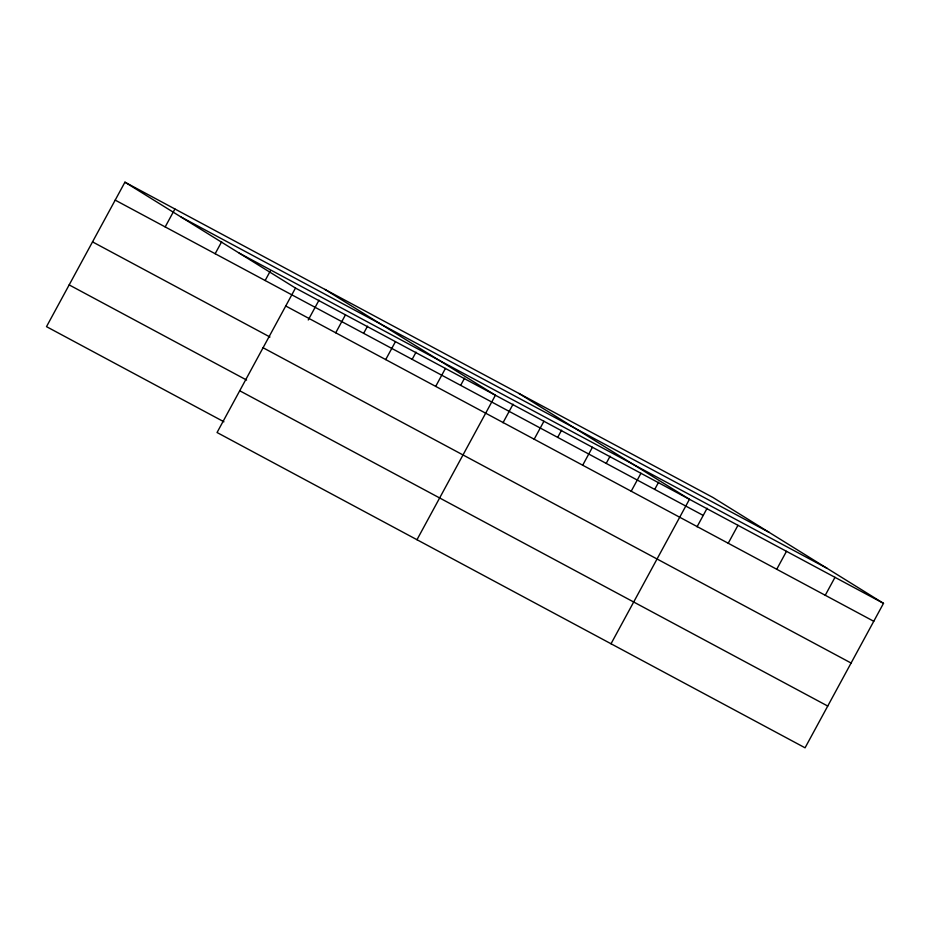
<?xml version="1.0" encoding="UTF-8"?>
<svg xmlns="http://www.w3.org/2000/svg" width="930" height="930" viewBox="0 0 930 930"><rect width="100%" height="100%" fill="white"/><g stroke="black" fill="none" stroke-linecap="round" stroke-linejoin="round"><path stroke-width="1.4" d="M124.934 182.187L295.484 288.056L217.05 432.52L805.066 747.813L883.5 603.349L712.95 497.48L124.934 182.187L46.5 326.651L223.932 421.79M165.18 226.932L174.921 208.994M215.156 253.727L221.654 241.765M265.143 280.523L270.339 270.956M308.249 319.978L319.025 300.158M335.73 332.789L345.46 314.851M363.63 333.335L367.536 326.163M385.706 359.596L395.448 341.659M412.141 359.352L416.047 352.179M435.693 386.392L445.424 368.454M460.652 385.357L464.558 378.185M416.977 539.714L495.411 395.25L324.861 289.393M502.991 422.755L513.069 404.201M534.18 439.204L543.922 421.267M557.686 437.379L561.581 430.206M582.692 465.209L592.433 447.272M606.197 463.396L610.092 456.223M631.203 491.226L640.944 473.289M654.708 489.413L658.603 482.228M611.022 643.769L689.456 499.294L518.905 393.437M697.035 526.81L707.114 508.245M728.225 543.248L737.967 525.311M776.736 569.265L786.478 551.327M825.247 595.27L834.989 577.332M181.222 217.12L769.238 532.413M239.208 253.123L827.223 568.416M295.484 288.056L883.5 603.349M115.204 200.124L703.22 515.418M285.743 305.993L873.758 621.287M92.523 241.881L269.967 337.02M263.074 347.75L851.09 663.032M69.169 284.906L246.601 380.045M239.719 390.763L827.735 706.056"/></g></svg>
